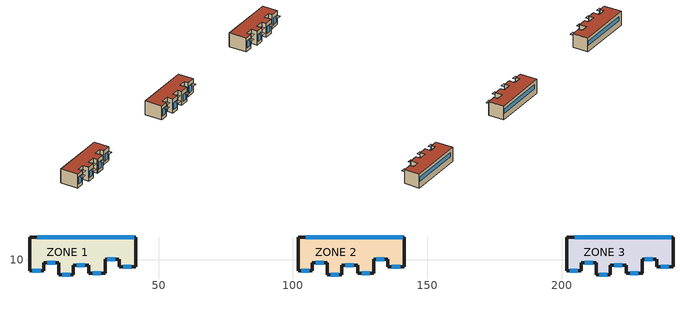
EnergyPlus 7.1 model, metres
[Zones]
ZONE 1
 floor ground (SLAB FLOOR): 1.98,5.98 1.98,18.38 41.48,18.38 41.48,7.48 35.38,7.48 35.28,10.28 30.08,10.28 30.18,5.08 24.08,4.98 24.08,8.08 18.18,8.08 18.18,4.58 12.88,4.58 12.88,8.98 7.28,8.98 7.28,5.98 z0
 wall outside (EXTERIOR): 24.08,5.08 30.18,5.08 / 30.08,5.08 30.08,10.28 35.28,10.28 / 35.38,10.28 35.38,7.48 41.48,7.48 41.48,18.38 1.98,18.38 1.98,5.98 7.28,5.98 7.28,8.98 12.88,8.98 12.88,4.58 18.18,4.58 18.18,8.08 24.08,8.08 24.08,4.98 z0:10
 window (SINGLE PANE HW WINDOW): 3.08,5.98 6.08,5.98 z2.6:7.6; 8.58,8.98 11.58,8.98 z2.5:7.5; 14.08,4.58 17.08,4.58 z2.1:7.1; 19.58,8.08 22.58,8.08 / 25.58,5.08 28.58,5.08 / 30.98,10.28 33.98,10.28 / 36.88,7.48 39.88,7.48 z2.2:7.2; 40.88,18.38 4.88,18.38 z4.5:7.5
 roof outside (ROOF31): 1.98,5.98 7.28,5.98 7.28,8.98 12.88,8.98 12.88,4.58 18.18,4.58 18.18,8.08 24.08,8.08 24.08,4.98 30.18,5.08 30.08,10.28 35.28,10.28 35.38,7.48 41.48,7.48 41.48,18.38 1.98,18.38 z10
ZONE 2
 floor ground (SLAB FLOOR): 101.98,5.98 101.98,18.38 141.48,18.38 141.48,7.48 135.38,7.48 135.28,10.28 130.08,10.28 130.18,5.08 124.08,4.98 124.08,8.08 118.18,8.08 118.18,4.58 112.88,4.58 112.88,8.98 107.28,8.98 107.28,5.98 z0
 wall outside (EXTERIOR): 124.08,5.08 130.18,5.08 / 130.08,5.08 130.08,10.28 135.28,10.28 / 135.38,10.28 135.38,7.48 141.48,7.48 141.48,18.38 101.98,18.38 101.98,5.98 107.28,5.98 107.28,8.98 112.88,8.98 112.88,4.58 118.18,4.58 118.18,8.08 124.08,8.08 124.08,4.98 z0:10
 window (SINGLE PANE HW WINDOW): 103.08,5.98 106.08,5.98 z2.6:7.6; 108.58,8.98 111.58,8.98 z2.5:7.5; 114.08,4.58 117.08,4.58 z2.1:7.1; 119.58,8.08 122.58,8.08 / 125.58,5.08 128.58,5.08 / 130.98,10.28 133.98,10.28 / 136.88,7.48 139.88,7.48 z2.2:7.2; 140.88,18.38 104.88,18.38 z4.5:7.5
 roof outside (ROOF31): 101.98,5.98 107.28,5.98 107.28,8.98 112.88,8.98 112.88,4.58 118.18,4.58 118.18,8.08 124.08,8.08 124.08,4.98 130.18,5.08 130.08,10.28 135.28,10.28 135.38,7.48 141.48,7.48 141.48,18.38 101.98,18.38 z10
ZONE 3
 floor ground (SLAB FLOOR): 201.98,5.98 201.98,18.38 241.48,18.38 241.48,7.48 235.38,7.48 235.28,10.28 230.08,10.28 230.18,5.08 224.08,4.98 224.08,8.08 218.18,8.08 218.18,4.58 212.88,4.58 212.88,8.98 207.28,8.98 207.28,5.98 z0
 wall outside (EXTERIOR): 224.08,5.08 230.18,5.08 / 230.08,5.08 230.08,10.28 235.28,10.28 / 235.38,10.28 235.38,7.48 241.48,7.48 241.48,18.38 201.98,18.38 201.98,5.98 207.28,5.98 207.28,8.98 212.88,8.98 212.88,4.58 218.18,4.58 218.18,8.08 224.08,8.08 224.08,4.98 z0:10
 window (SINGLE PANE HW WINDOW): 203.08,5.98 206.08,5.98 z2.6:7.6; 208.58,8.98 211.58,8.98 z2.5:7.5; 214.08,4.58 217.08,4.58 z2.1:7.1; 219.58,8.08 222.58,8.08 / 225.58,5.08 228.58,5.08 / 230.98,10.28 233.98,10.28 / 236.88,7.48 239.88,7.48 z2.2:7.2; 240.88,18.38 204.88,18.38 z4.5:7.5
 roof outside (ROOF31): 201.98,5.98 207.28,5.98 207.28,8.98 212.88,8.98 212.88,4.58 218.18,4.58 218.18,8.08 224.08,8.08 224.08,4.98 230.18,5.08 230.08,10.28 235.28,10.28 235.38,7.48 241.48,7.48 241.48,18.38 201.98,18.38 z10
shading: 3.08,2.98 3.08,5.98 6.08,5.98 6.08,2.98 z8; 8.58,5.98 8.58,8.98 11.58,8.98 11.58,5.98 z7.9; 14.08,1.58 14.08,4.58 17.08,4.58 17.08,1.58 z7.5; 19.58,5.08 19.58,8.08 22.58,8.08 22.58,5.08 z7.6; 25.58,2.08 25.58,5.08 28.58,5.08 28.58,2.08 z7.7; 30.98,7.28 30.98,10.28 33.98,10.28 33.98,7.28 z7.6; 36.88,4.48 36.88,7.48 39.88,7.48 39.88,4.48 z7.6; 103.08,2.98 103.08,5.98 106.08,5.98 106.08,2.98 z8; 108.58,5.98 108.58,8.98 111.58,8.98 111.58,5.98 z7.9; 114.08,1.58 114.08,4.58 117.08,4.58 117.08,1.58 z7.5; 119.58,5.08 119.58,8.08 122.58,8.08 122.58,5.08 z7.6; 125.58,2.08 125.58,5.08 128.58,5.08 128.58,2.08 z7.7; 130.98,7.28 130.98,10.28 133.98,10.28 133.98,7.28 z7.6; 136.88,4.48 136.88,7.48 139.88,7.48 139.88,4.48 z7.6; 203.08,2.98 203.08,5.98 206.08,5.98 206.08,2.98 z8; 208.58,5.98 208.58,8.98 211.58,8.98 211.58,5.98 z7.9; 214.08,1.58 214.08,4.58 217.08,4.58 217.08,1.58 z7.5; 219.58,5.08 219.58,8.08 222.58,8.08 222.58,5.08 z7.6; 225.58,2.08 225.58,5.08 228.58,5.08 228.58,2.08 z7.7; 230.98,7.28 230.98,10.28 233.98,10.28 233.98,7.28 z7.6; 236.88,4.48 236.88,7.48 239.88,7.48 239.88,4.48 z7.6
[Building]
BUILDING #1: North Axis {deg}=0; Terrain=Suburbs; Loads Convergence Tolerance Value=0.04; Temperature Convergence Tolerance Value {deltaC}=0.4; Solar Distribution=FullExterior; Maximum Number of Warmup Days=25; Minimum Number of Warmup Days=6
[Site:Location]
HILO_HI_USA TMY2-21504: Latitude {deg}=19.72; Longitude {deg}=-155.07; Time Zone {hr}=-10; Elevation {m}=11
[SizingPeriod:DesignDay] Humidity Condition Type=Wetbulb; Barometric Pressure {Pa}=101193; Rain Indicator=No; Snow Indicator=No; Daylight Saving Time Indicator=No; Solar Model Indicator=ASHRAEClearSky
Name | Month | Day of Month | Day Type | Maximum Dry-Bulb Temperature {C} | Daily Dry-Bulb Temperature Range {deltaC} | Wetbulb or DewPoint at Maximum Dry-Bulb {C} | Wind Speed {m/s} | Wind Direction {deg} | Sky Clearness
HILO_HI_USA Heating 99% Conditions | 1 | 21 | WinterDesignDay | 17.1 | 0 | 17.1 | 3.2 | 230 | 0
HILO_HI_USA Cooling 1% Conditions DB=>MWB | 7 | 21 | SummerDesignDay | 29.1 | 7.4 | 23.1 | 5.4 | 110 | 1
HILO Hawaii Spring Day | 4 | 1 | SummerDesignDay | 23.1 | 3.7 | 20.1 | 4.3 | 170 | 1
[Site:GroundTemperature:BuildingSurface]
19, 19, 19, 20, 22, 23, 24, 23, 22, 21, 20, 19
[Material] Thermal Absorptance=0.9
Name | Roughness | Thickness {m} | Conductivity {W/m-K} | Density {kg/m3} | Specific Heat {J/kg-K} | Solar Absorptance | Visible Absorptance
A2 - 4 IN DENSE FACE BRICK | Rough | 0.101498 | 1.245296 | 2082.4 | 920.48 | 0.93 | 0.93
B3 - 2 IN INSULATION | VeryRough | 0.0509016 | 0.0432394 | 32.03693 | 836.8 | 0.5 | 0.5
C2 - 4 IN LW CONCRETE BLOCK | MediumRough | 0.101498 | 0.380507 | 608.7016 | 836.8 | 0.65 | 0.65
E1 - 3 / 4 IN PLASTER OR GYP BOARD | Smooth | 0.01905 | 0.726422 | 1601.846 | 836.8 | 0.92 | 0.92
DIRT 12 IN | Rough | 0.3048 | 0.172958 | 1041.2 | 836.8 | 0.7 | 0.7
CONCRETE - SAND AND GRAVEL 4 IN | MediumRough | 0.101498 | 1.729577 | 2242.585 | 836.8 | 0.6 | 0.6
E2 - 1 / 2 IN SLAG OR STONE | Rough | 0.0127102 | 1.435549 | 881.0155 | 1673.6 | 0.55 | 0.55
E3 - 3 / 8 IN FELT AND MEMBRANE | Rough | 0.00954024 | 0.190253 | 1121.292 | 1673.6 | 0.75 | 0.75
B6 - 2 IN DENSE INSULATION | VeryRough | 0.0509016 | 0.0432394 | 91.30524 | 836.8 | 0.5 | 0.5
C12 - 2 IN HW CONCRETE | MediumRough | 0.0509016 | 1.729577 | 2242.585 | 836.8 | 0.65 | 0.65
[WindowMaterial:Glazing]
GLASS - CLEAR PLATE 1 / 4 IN: Optical Data Type=SpectralAverage; Thickness {m}=0.006; Solar Transmittance at Normal Incidence=0.775; Front Side Solar Reflectance at Normal Incidence=0.071; Back Side Solar Reflectance at Normal Incidence=0.071; Visible Transmittance at Normal Incidence=0.881; Front Side Visible Reflectance at Normal Incidence=0.08; Back Side Visible Reflectance at Normal Incidence=0.08; Infrared Transmittance at Normal Incidence=0; Front Side Infrared Hemispherical Emissivity=0.84; Back Side Infrared Hemispherical Emissivity=0.84; Conductivity {W/m-K}=0.9
[Construction]
EXTERIOR: A2 - 4 IN DENSE FACE BRICK, B3 - 2 IN INSULATION, C2 - 4 IN LW CONCRETE BLOCK, E1 - 3 / 4 IN PLASTER OR GYP BOARD
SINGLE PANE HW WINDOW: GLASS - CLEAR PLATE 1 / 4 IN
SLAB FLOOR: DIRT 12 IN, CONCRETE - SAND AND GRAVEL 4 IN
ROOF31: E2 - 1 / 2 IN SLAG OR STONE, E3 - 3 / 8 IN FELT AND MEMBRANE, B6 - 2 IN DENSE INSULATION, C12 - 2 IN HW CONCRETE
[Zone] Type=1; Multiplier=1; Ceiling Height {m}=autocalculate; Volume {m3}=autocalculate
ZONE 1; ZONE 2; ZONE 3
[People] Number of People Schedule=Residence Occupancy; Number of People Calculation Method=people; Number of People=4; Fraction Radiant=0.6; Activity Level Schedule=Activity Lvl   1
Name | Zone or ZoneList
ZONE 1 People 1 | ZONE 1
ZONE 2 People 1 | ZONE 2
ZONE 3 People 1 | ZONE 3
[Lights] Schedule=Residence Lighting; Design Level Calculation Method=LightingLevel; Lighting Level {W}=950; Return Air Fraction=0; Fraction Radiant=0.4; Fraction Visible=0.2; Fraction Replaceable=0
Name | Zone or ZoneList
ZONE 1 Lights 1 | ZONE 1
ZONE 2 Lights 1 | ZONE 2
ZONE 3 Lights 1 | ZONE 3
[ElectricEquipment] Schedule=Residence Lighting; Design Level Calculation Method=EquipmentLevel; Design Level {W}=480; Fraction Latent=0; Fraction Radiant=0.3; Fraction Lost=0
Name | Zone or ZoneList
ZONE 1 ElecEq 1 | ZONE 1
ZONE 2 ElecEq 1 | ZONE 2
ZONE 3 ElecEq 1 | ZONE 3
[ZoneVentilation:DesignFlowRate] Schedule=Constant; Design Flow Rate Calculation Method=flow/zone; Design Flow Rate {m3/s}=6.131944; Constant Term Coefficient=0.606; Temperature Term Coefficient=0.0202; Velocity Term Coefficient=0.000598; Velocity Squared Term Coefficient=0; Minimum Indoor Temperature {C}=18; Delta Temperature {deltaC}=1
Name | Zone or ZoneList | Ventilation Type | Fan Pressure Rise {Pa} | Fan Total Efficiency
ZONE 1 Ventl 1 | ZONE 1 | NATURAL | 0 | 1
ZONE 2 Ventl 1 | ZONE 2 | INTAKE | 400 | 0.9
ZONE 3 Ventl 1 | ZONE 3 | EXHAUST | 400 | 0.8
[ZoneVentilation:WindandStackOpenArea]
ZONE 3 Ventl 2: Zone=ZONE 3; Opening Area {m2}=0.5; Opening Area Fraction Schedule=Constant; Opening Effectiveness=0.2; Effective Angle {deg}=0; Height Difference {m}=1; Discharge Coefficient for Opening=0.5; Minimum Indoor Temperature {C}=18; Delta Temperature {deltaC}=1
[Schedule:Compact]
Residence Occupancy: Through: 12/31, For: Weekdays SummerDesignDay WinterDesignDay, Until: 7:00, 1, Until: 8:00, 0.5, Until: 15:00, 0.3, Until: 16:00, 0.4, Until: 17:00, 0.7, Until: 24:00, 1, For: Weekends Holidays CustomDay1 CustomDay2, Until: 9:00, 1, Until: 16:00, 0.3, Until: 23:00, 0.7, Until: 24:00, 1
Residence Lighting: Through: 12/31, For: Weekdays SummerDesignDay WinterDesignDay, Until: 6:00, 0.1, Until: 8:00, 0.2, Until: 16:00, 0.1, Until: 17:00, 0.2, Until: 19:00, 0.5, Until: 22:00, 1, Until: 23:00, 0.5, Until: 24:00, 0.3, For: Weekends Holidays CustomDay1 CustomDay2, Until: 16:00, 0.1, Until: 18:00, 0.5, Until: 22:00, 1, Until: 23:00, 0.5, Until: 24:00, 0.3
Constant: Through: 12/31, For: Alldays, Until: 24:00, 1
ACTIVITY LVL   1: Through: 12/31, For: Alldays, Until: 24:00, 130
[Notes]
VentilationSimpleTest.idf
Basic file description: Illustration of using VENTILATION statement, file was originally created
with HBLC and then modified by hand in a text editor. The VENTILATION objects
are ZoneVentilation:DesignFlowRate and ZoneVentilation:WindandStackOpenArea.
Run:      3 design days for Hilo, Hawaii (two are the ASHRAE HoF 2005 design days and one is
made up of the average of the two to mimic a spring day approximately).
Building: Three zones/buildings which are all identical.  To avoid any shading between the zones
each is separated by a distance of 100m (in the x-direction).  The shape of each zone
is basically rectangular with the long side parallel to the east-west axis.  The south
wall is articulated, just for kicks.  Windows are present on all south walls and the
north wall.  The zones are "uncontrolled" in that the only method of cooling the spaces
is the ventilation statements.  The intent is to see the effect of different ventilation
types on the zone temperatures.
Internal: People, lights, and equipment at reasonable levels for each zone.  The levels of these
parameters is the same for all zones.  ZoneVentilation:DesignFlowRate (sort of an internal
gain/loss) is also present in each zone.  The only difference in the ventilation between
the zones is the type of ventilation.  In the first zone, ventilation is due to natural air
movement. In the second zone, the ventilation is due to an intake fan.  In the third zone,
the ventilation is due to an exhaust fan.  Though there are slight fan efficiency differences
between the zones, the flow rate and modifying schedule/coefficients are identical from
zone to zone. In addition, a ZoneVentilation:WindandStackOpenArea object is added in ZONE 3 to
calculate ventaltion rates driven by wind and stack effect.
System:   None.
Plant:    None.
SolDis=FullExterior, Aniso, Simple Interior and Exterior Convection
HILO_HI_USA Heating 99%, MaxDB=  17.10°C
HILO_HI_USA Cooling (DB=>MWB) 1%, MaxDB=  29.10°C MWB=  23.10°C
HILO Hawaii Fictional Spring Day (average of WDD and SDD)
